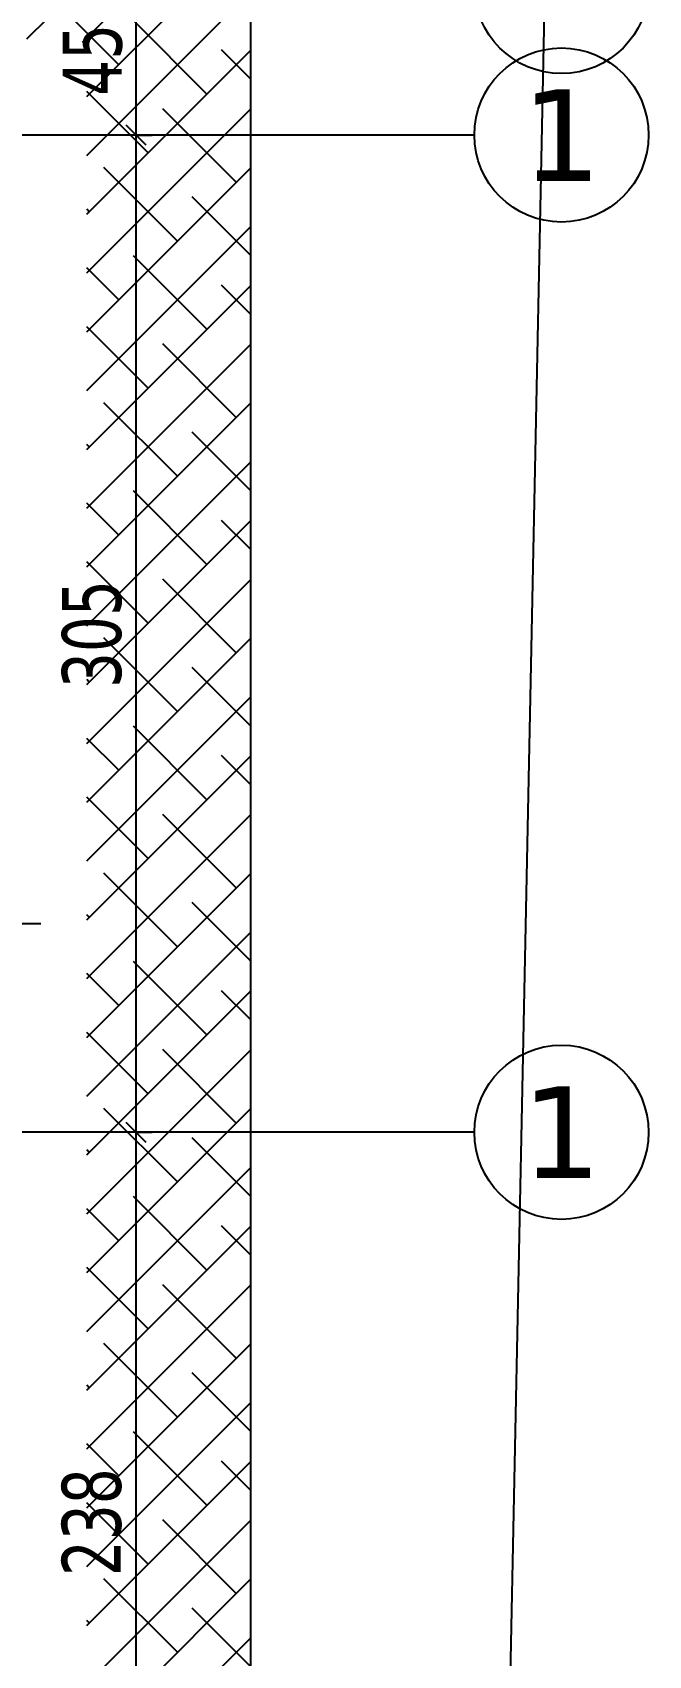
# Model space of a CAD drawing. Header units: millimetres. Extents: x 43168.9 to 43194.6, y -25545.1 to -25543.4.
# Drawn here: x 43171.1666 to 43171.2042, y -25543.9419 to -25543.8427 of the extents above; entities that cross this region are included whole.
import ezdxf
from ezdxf.enums import TextEntityAlignment as Align

# ---------------------------------------------------------------- set-up
doc = ezdxf.new("R2010")
doc.units = ezdxf.units.MM
doc.header["$LTSCALE"] = 200
doc.linetypes.add('DASHDOT2', pattern=[0.5, 0.25, -0.125, 0, -0.125])
for name, color, linetype in [('aks_sgh', 5, 'DASHDOT2'), ('arsasiniri_sgh', 10, 'Continuous'), ('olcuaks_sgh', 41, 'Continuous'), ('olcuic_sgh', 183, 'Continuous'), ('tarama-zemin_sgh', 197, 'Continuous')]:
    doc.layers.add(name, color=color, linetype=linetype)
doc.styles.add('dim', font='VERDANA.TTF', dxfattribs={"width": 0.7})
doc.styles.add('text1', font='VERDANA.TTF')

msp = doc.modelspace()

# ---------------------------------------------------------------- linework, layer by layer
for p, q in [((43171.19356, -25543.848995), (43171.17088, -25543.848995)), ((43171.19356, -25543.909919), (43171.17088, -25543.909919))]:
    msp.add_line(p, q)
at = {"color": 0, "linetype": 'ByBlock', "lineweight": -2}
for p, q in [((43171.17228, -25543.848395), (43171.17348, -25543.849595)), ((43171.17348, -25543.849595), (43171.17228, -25543.848395)), ((43171.17228, -25543.909319), (43171.17348, -25543.910519)), ((43171.17348, -25543.910519), (43171.17228, -25543.909319))]:
    msp.add_line(p, q, dxfattribs=at)
at = {"linetype": 'Continuous'}
for centre in [(43171.19888, -25543.839919), (43171.19888, -25543.848995), (43171.19888, -25543.909919)]:
    msp.add_circle(centre, 0.00532, dxfattribs=at)
at = {"layer": 'aks_sgh'}
for p, q in [((43171.17088, -25543.848995), (43171.163879, -25543.848995)), ((43171.17088, -25543.909919), (43170.194878, -25543.909919))]:
    msp.add_line(p, q, dxfattribs=at)
at = {"layer": 'arsasiniri_sgh', "color": 14}
msp.add_line((43171.201756, -25543.648888), (43171.192539, -25544.100463), dxfattribs=at)
at = {"layer": 'olcuaks_sgh'}
for p, q in [((43171.17988, -25543.837669), (43171.17988, -25544.768917)), ((43171.17288, -25543.839669), (43171.17288, -25543.849245)), ((43171.17288, -25543.848745), (43171.17288, -25543.910169)), ((43171.17288, -25543.848995), (43171.17388, -25543.848995)), ((43171.17288, -25543.848995), (43171.17388, -25543.848995)), ((43171.17288, -25543.909669), (43171.17288, -25543.95773)), ((43171.17288, -25543.909919), (43171.17388, -25543.909919)), ((43171.17288, -25543.909919), (43171.17388, -25543.909919))]:
    msp.add_line(p, q, dxfattribs=at)
at = {"layer": 'olcuic_sgh'}
msp.add_line((43171.165879, -25543.89716), (43171.167079, -25543.89716), dxfattribs=at)
at = {"layer": 'tarama-zemin_sgh'}
for p, q in [((43171.166219, -25543.843123), (43171.175675, -25543.833667)), ((43171.16961, -25543.843324), (43171.179066, -25543.833868)), ((43171.169879, -25543.846647), (43171.179879, -25543.836647)), ((43171.171828, -25543.844698), (43171.167338, -25543.840208)), ((43171.169879, -25543.850239), (43171.179879, -25543.840239)), ((43171.177216, -25543.846494), (43171.172726, -25543.842004)), ((43171.169879, -25543.853832), (43171.179879, -25543.843832)), ((43171.179879, -25543.845565), (43171.178114, -25543.8438)), ((43171.173624, -25543.850086), (43171.169879, -25543.846341)), ((43171.169879, -25543.857424), (43171.179879, -25543.847424)), ((43171.179012, -25543.851882), (43171.174522, -25543.847392)), ((43171.169879, -25543.861016), (43171.179879, -25543.851016)), ((43171.17542, -25543.855474), (43171.17093, -25543.850984)), ((43171.179879, -25543.856341), (43171.176318, -25543.85278)), ((43171.170032, -25543.853678), (43171.169879, -25543.853525)), ((43171.169879, -25543.864608), (43171.179879, -25543.854608)), ((43171.171828, -25543.859067), (43171.169879, -25543.857117)), ((43171.177216, -25543.860863), (43171.172726, -25543.856373)), ((43171.169879, -25543.8682), (43171.179879, -25543.8582)), ((43171.179879, -25543.859933), (43171.178114, -25543.858169)), ((43171.173624, -25543.864455), (43171.169879, -25543.86071)), ((43171.169879, -25543.871792), (43171.179879, -25543.861792)), ((43171.179012, -25543.866251), (43171.174522, -25543.861761)), ((43171.169879, -25543.875384), (43171.179879, -25543.865384)), ((43171.17542, -25543.869843), (43171.17093, -25543.865353)), ((43171.179879, -25543.87071), (43171.176318, -25543.867149)), ((43171.170032, -25543.868047), (43171.169879, -25543.867894)), ((43171.169879, -25543.878976), (43171.179879, -25543.868976)), ((43171.177216, -25543.875231), (43171.172726, -25543.870741)), ((43171.171828, -25543.873435), (43171.169879, -25543.871486)), ((43171.169879, -25543.882568), (43171.179879, -25543.872568)), ((43171.179879, -25543.874302), (43171.178114, -25543.872537)), ((43171.173624, -25543.878823), (43171.169879, -25543.875078)), ((43171.179012, -25543.880619), (43171.174522, -25543.876129)), ((43171.169879, -25543.88616), (43171.179879, -25543.87616)), ((43171.169879, -25543.889753), (43171.179879, -25543.879753)), ((43171.17542, -25543.884211), (43171.17093, -25543.879721)), ((43171.179879, -25543.885078), (43171.176318, -25543.881517)), ((43171.170032, -25543.882415), (43171.169879, -25543.882262)), ((43171.169879, -25543.893345), (43171.179879, -25543.883345)), ((43171.171828, -25543.887803), (43171.169879, -25543.885854)), ((43171.177216, -25543.889599), (43171.172726, -25543.885109)), ((43171.169879, -25543.896937), (43171.179879, -25543.886937)), ((43171.179879, -25543.88867), (43171.178114, -25543.886905)), ((43171.173624, -25543.893192), (43171.169879, -25543.889446)), ((43171.169879, -25543.900529), (43171.179879, -25543.890529)), ((43171.179012, -25543.894988), (43171.174522, -25543.890497)), ((43171.169879, -25543.904121), (43171.179879, -25543.894121)), ((43171.17542, -25543.89858), (43171.17093, -25543.89409)), ((43171.179879, -25543.899446), (43171.176318, -25543.895886)), ((43171.170032, -25543.896784), (43171.169879, -25543.896631)), ((43171.169879, -25543.907713), (43171.179879, -25543.897713)), ((43171.177216, -25543.903968), (43171.172726, -25543.899478)), ((43171.171828, -25543.902172), (43171.169879, -25543.900223)), ((43171.169879, -25543.911305), (43171.179879, -25543.901305)), ((43171.179879, -25543.903038), (43171.178114, -25543.901274)), ((43171.173624, -25543.90756), (43171.169879, -25543.903815)), ((43171.179012, -25543.909356), (43171.174522, -25543.904866)), ((43171.169879, -25543.914897), (43171.179879, -25543.904897)), ((43171.169879, -25543.918489), (43171.179879, -25543.908489)), ((43171.17542, -25543.912948), (43171.17093, -25543.908458)), ((43171.179879, -25543.913815), (43171.176318, -25543.910254)), ((43171.170032, -25543.911152), (43171.169879, -25543.910999)), ((43171.169879, -25543.922081), (43171.179879, -25543.912081)), ((43171.171828, -25543.91654), (43171.169879, -25543.914591)), ((43171.177216, -25543.918336), (43171.172726, -25543.913846)), ((43171.169879, -25543.925674), (43171.179879, -25543.915674)), ((43171.179879, -25543.917407), (43171.178114, -25543.915642)), ((43171.173624, -25543.921928), (43171.169879, -25543.918183)), ((43171.169879, -25543.929266), (43171.179879, -25543.919266)), ((43171.179012, -25543.923724), (43171.174522, -25543.919234)), ((43171.169879, -25543.932858), (43171.179879, -25543.922858)), ((43171.17542, -25543.927317), (43171.17093, -25543.922826)), ((43171.179879, -25543.928183), (43171.176318, -25543.924622)), ((43171.170032, -25543.92552), (43171.169879, -25543.925367)), ((43171.169879, -25543.93645), (43171.179879, -25543.92645)), ((43171.177216, -25543.932705), (43171.172726, -25543.928215)), ((43171.171828, -25543.930909), (43171.169879, -25543.92896)), ((43171.169879, -25543.940042), (43171.179879, -25543.930042)), ((43171.179879, -25543.931775), (43171.178114, -25543.930011)), ((43171.173624, -25543.936297), (43171.169879, -25543.932552)), ((43171.169879, -25543.943634), (43171.179879, -25543.933634)), ((43171.179012, -25543.938093), (43171.174522, -25543.933603)), ((43171.169879, -25543.947226), (43171.179879, -25543.937226)), ((43171.17542, -25543.941685), (43171.17093, -25543.937195)), ((43171.179879, -25543.942552), (43171.176318, -25543.938991)), ((43171.170032, -25543.939889), (43171.169879, -25543.939736)), ((43171.169879, -25543.950818), (43171.179879, -25543.940818))]:
    msp.add_line(p, q, dxfattribs=at)

# ---------------------------------------------------------------- texts
at = {"linetype": 'Continuous', "style": 'text1'}
for p in [(43171.19888, -25543.848995), (43171.19888, -25543.909919)]:
    msp.add_attdef('1', text='', height=0.0056, dxfattribs=at).set_placement(p, align=Align.MIDDLE)
at = {"layer": 'olcuaks_sgh', "color": 2, "style": 'dim', "width": 0.7}
for s, p in [('45', (43171.172005, -25543.846603)), ('305', (43171.171967, -25543.882781)), ('238', (43171.171956, -25543.937038))]:
    msp.add_text(s, height=0.0036, rotation=90, dxfattribs=at).set_placement(p)

doc.saveas('drawing.dxf')
